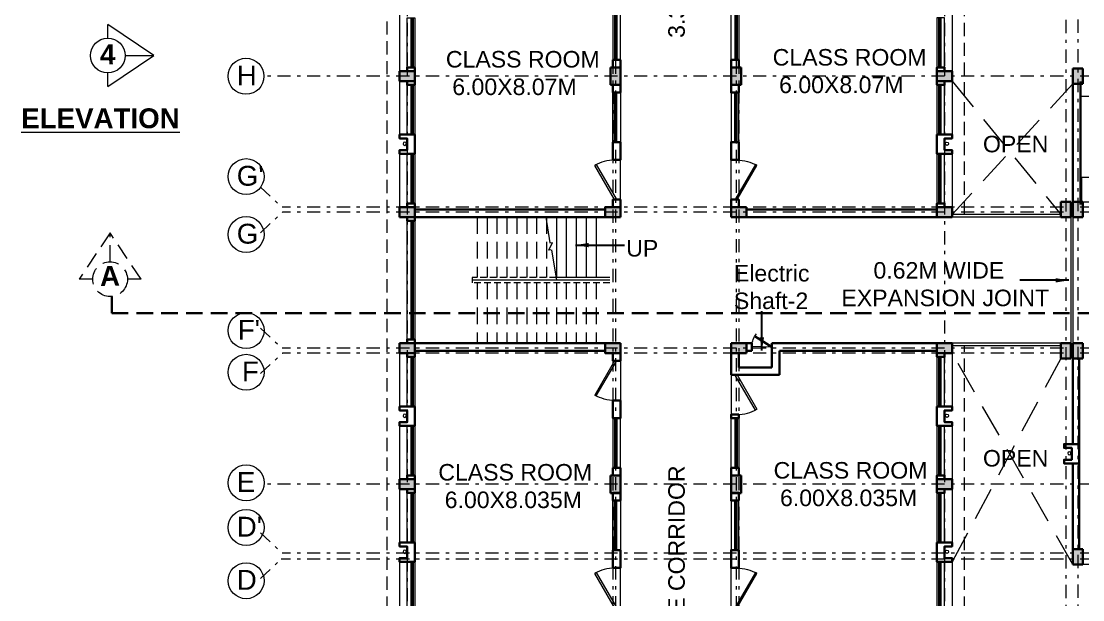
# Model space of a CAD drawing. Header units: millimetres. Extents: x 3614 to 12428, y -844 to 6844.
# Drawn here: x 5622.54 to 5654.68, y -330.34 to -312.84 of the extents above; entities that cross this region are included whole.
import ezdxf

# ---------------------------------------------------------------- set-up
doc = ezdxf.new("R2010")
doc.units = ezdxf.units.MM
doc.header["$LTSCALE"] = 40
doc.header["$MEASUREMENT"] = 0
for name, pattern in [('CENTER2', [1.125, 0.75, -0.125, 0.125, -0.125]), ('DASHDOT', [1, 0.5, -0.25, 0, -0.25]), ('DASHED', [0.75, 0.5, -0.25]), ('DASHED2', [0.375, 0.25, -0.125])]:
    doc.linetypes.add(name, pattern=pattern)
doc.layers.get('0').update_dxf_attribs({"linetype": 'CONTINUOUS', "lineweight": 20})
for name, color, linetype, lineweight in [('CLL LEV.', 15, 'CONTINUOUS', 18), ('Column', 252, 'CONTINUOUS', 30), ('Column Hatch', 253, 'CONTINUOUS', 13), ('Door', 54, 'CONTINUOUS', 18), ('EXPANSION JOINT', 248, 'CONTINUOUS', 20), ('Fixture', 44, 'CONTINUOUS', 15), ('GRID', 134, 'DASHDOT', 13), ('GRID TEXT', 134, 'CENTER2', 13), ('Hidden', 30, 'DASHED', 18), ('LINE', 22, 'CONTINUOUS', 13), ('Railing', 23, 'CONTINUOUS', 18), ('Section', 72, 'DASHED2', 30), ('Stair', 1, 'CONTINUOUS', 15), ('TEXT', 7, 'CONTINUOUS', 20), ('title', 7, 'CONTINUOUS', 35), ('Ventilator', 6, 'DASHED', 18), ('Wall', 7, 'CONTINUOUS', 30), ('Window', 150, 'CONTINUOUS', 15), ('Window-Wall', 7, 'CONTINUOUS', 18)]:
    doc.layers.add(name, color=color, linetype=linetype, lineweight=lineweight)
doc.styles.add('DIM', font='arial.ttf')
doc.styles.add('L120', font='simplex.shx', dxfattribs={"height": 1})
doc.styles.get("Standard").update_dxf_attribs({"font": 'txt.shx', "height": 0.03937})
doc.styles.add('Tabrej', font='GOTHIC.TTF')
doc.styles.add('Tabrej.', font='GOTHIC.TTF', dxfattribs={"height": 1})
doc.dimstyles.get("Standard").update_dxf_attribs({"dimtxt": 0.18, "dimasz": 0.18, "dimexe": 0.18, "dimexo": 0.0625, "dimgap": 0.09, "dimtad": 0, "dimtih": 1, "dimtoh": 1, "dimdec": 4, "dimzin": 0, "dimdsep": 46, "dimtxsty": 'Standard', "dimcen": 0.09, "dimadec": 0, "dimazin": 0, "dimtfac": 1, "dimtdec": 4, "dimtofl": 0, "dimtmove": 0, "dimatfit": 3, "dimfxl": 0, "dimtolj": 1, "dimtzin": 0, "dimarcsym": 0})

# ---------------------------------------------------------------- blocks, each defined once
blk = doc.blocks.new('COLUMN 546')
at = {"layer": 'Column Hatch'}
h = blk.add_hatch(color=0, dxfattribs=at)
h.dxf.hatch_style = 1
h.paths.add_polyline_path([(0, 0), (0.3, 0), (0.3, 0.46), (0, 0.46)])
at = {"layer": 'Column'}
for p, q in [((0.3, 0.46), (0, 0.46)), ((0, 0.46), (0, 0)), ((0.3, 0), (0.3, 0.46)), ((0, 0), (0.3, 0))]:
    blk.add_line(p, q, dxfattribs=at)
blk = doc.blocks.new('VENT 2')
at = {"layer": 'Ventilator', "linetype": 'Continuous', "ltscale": 0.02}
for p, q in [((0, 0.182), (1.5, 0.182)), ((0, 0.152), (1.5, 0.152))]:
    blk.add_line(p, q, dxfattribs=at)
at = {"layer": 'Window-Wall'}
for p, q in [((0, 0.23), (1.5, 0.23)), ((0, 0), (0, 0.23)), ((0, 0.115), (1.5, 0.115)), ((1.5, 0), (0, 0)), ((1.5, 0.23), (1.5, 0))]:
    blk.add_line(p, q, dxfattribs=at)
blk = doc.blocks.new('*U18')
for p, q in [((0, 0), (0, -6)), ((40, 0), (40, -6))]:
    blk.add_line(p, q)
blk.add_lwpolyline([(0, 0), (34.6, 20), (35.5, 18.5), (0.9, -1.5)], close=True)
blk.add_arc((0, 0), 40, 0, 30)
blk = doc.blocks.new('DOOR1')
at = {"layer": 'Door'}
blk.add_line((0, 0), (1.2, 0), dxfattribs=at)
at = {"layer": 'Door', "xscale": 0.0300000000000013, "yscale": 0.0300000000000013, "zscale": 0.0300000000000013}
blk.add_blockref('*U18', (0, 0.18), dxfattribs=at)
blk = doc.blocks.new('class 1')
at = {"layer": 'Wall'}
for points in [[(0.23, -0.035), (0, -0.035), (0, -0.265), (0.23, -0.265), (0.23, -0.035)], [(0.23, -1.465), (0, -1.465), (0, -2.005), (0.23, -2.005), (0.23, -1.465)], [(0.23, -3.505), (0, -3.505), (0, -3.735), (0.23, -3.735), (0.23, -3.505)]]:
    blk.add_lwpolyline(points, dxfattribs=at)
at = {"layer": 'Wall', "rotation": 270}
for name, p in [('DOOR1', (0, -0.265)), ('VENT 2', (0, -2.005))]:
    blk.add_blockref(name, p, dxfattribs=at)
blk = doc.blocks.new('WINDOW 1')
at = {"layer": 'CLL LEV.'}
for p, q in [((-0.115, -0.23), (-0.115, -0.46)), ((1.615, -0.23), (1.615, -0.46)), ((-0.115, -0.46), (1.615, -0.46))]:
    blk.add_line(p, q, dxfattribs=at)
at = {"layer": 'Window'}
for p, q in [((0, -0.051), (1.5, -0.051)), ((0, -0.081), (1.5, -0.081))]:
    blk.add_line(p, q, dxfattribs=at)
at = {"layer": 'Window-Wall'}
for p, q in [((0, 0), (1.5, 0)), ((0, -0.23), (0, 0)), ((1.5, 0), (1.5, -0.23)), ((0, -0.115), (1.5, -0.115)), ((1.5, -0.23), (0, -0.23))]:
    blk.add_line(p, q, dxfattribs=at)
blk = doc.blocks.new('SHAFT2')
at = {"layer": 'Fixture'}
blk.add_circle((0.302, 0.307), 0.05, dxfattribs=at)
at = {"layer": 'Wall'}
blk.add_lwpolyline([(0, 0.585), (0.46, 0.585), (0.46, 0.47), (0.23, 0.47), (0.23, 0.115), (0.46, 0.115), (0.46, 0), (0, 0), (0, 0.585)], dxfattribs=at)
blk = doc.blocks.new('windoe 3')
at = {"layer": 'CLL LEV.'}
blk.add_line((3.585, -0.23), (-0.23, -0.23), dxfattribs=at)
at = {"layer": 'Window'}
for p, q in [((3.355, 0.179), (0, 0.179)), ((3.355, 0.149), (0, 0.149))]:
    blk.add_line(p, q, dxfattribs=at)
at = {"layer": 'Window-Wall'}
blk.add_line((3.355, 0.115), (0, 0.115), dxfattribs=at)
at = {"layer": 'Window-Wall', "ltscale": 0.05}
blk.add_lwpolyline([(0, 0), (3.355, 0), (3.355, 0.23), (0, 0.23)], close=True, dxfattribs=at)
blk = doc.blocks.new('Door - Left Hung 36 in.')
at = {"layer": 'Door'}
blk.add_line((0.8, -1.3), (35.9, -1.3), dxfattribs=at)
blk.add_lwpolyline([(0.8, -1.3), (0, 0), (31.2, 18), (31.9, 16.7)], close=True, dxfattribs=at)
blk.add_arc((0, 0), 36, 0, 37.3101, dxfattribs=at)
blk = doc.blocks.new('COLM 530')
at = {"layer": 'Column Hatch'}
h = blk.add_hatch(color=0, dxfattribs=at)
h.dxf.hatch_style = 1
h.paths.add_polyline_path([(5443.518, -633.795), (5443.218, -633.795), (5443.218, -634.325), (5443.518, -634.325)])
at = {"layer": 'Column'}
for p, q in [((5443.518, -633.795), (5443.218, -633.795)), ((5443.218, -633.795), (5443.218, -634.325)), ((5443.518, -634.325), (5443.518, -633.795)), ((5443.218, -634.325), (5443.518, -634.325))]:
    blk.add_line(p, q, dxfattribs=at)
blk = doc.blocks.new('drt')
at = {"layer": 'TEXT', "ltscale": 0.05}
for p, q in [((7.106, 2.255), (7.106, 2.667)), ((8.505, 1.729), (7.106, 2.667)), ((7.106, 0.79), (8.505, 1.729)), ((7.632, 1.729), (8.505, 1.729)), ((7.106, 0.79), (7.106, 1.203))]:
    blk.add_line(p, q, dxfattribs=at)
blk.add_circle((7.106, 1.729), 0.526, dxfattribs=at)
at = {"layer": 'TEXT', "insert": (6.865, 2.063), "char_height": 0.6, "attachment_point": 1, "rotation": 1.0017, "style": 'Tabrej.'}
blk.add_mtext_dynamic_manual_height_columns('{\\fArial|b1|i0|c0|p34;4}', width=20.54056, gutter_width=5, heights=[0], dxfattribs=at)
at = {"layer": 'TEXT', "insert": (4.487, 0.133), "char_height": 0.6, "attachment_point": 1, "style": 'Tabrej.'}
blk.add_mtext_dynamic_manual_height_columns('{\\fArial|b1|i0|c0|p34;\\LELEVATION }', width=20.54056, gutter_width=5, heights=[0], dxfattribs=at)
blk = doc.blocks.new('BDHVBFH')
at = {"layer": 'Section', "color": 7, "linetype": 'ByBlock', "lineweight": 20, "ltscale": 0.05}
for p, q in [((5432.399, -574.787), (5431.461, -576.186)), ((5432.399, -575.66), (5432.399, -574.787)), ((5433.338, -576.186), (5432.399, -574.787)), ((5431.873, -576.186), (5431.461, -576.186)), ((5433.338, -576.186), (5432.925, -576.186))]:
    blk.add_line(p, q, dxfattribs=at)
blk.add_circle((5432.399, -576.186), 0.526, dxfattribs=at)
blk = doc.blocks.new('SEC AA')
at = {"layer": 'Section', "ltscale": 0.05}
for q in [(5428.116, -321.164), (5509.295, -321.664)]:
    blk.add_line((5428.116, -321.664), q, dxfattribs=at)
at = {"layer": 'Section'}
blk.add_blockref('BDHVBFH', (-4.334, 255.545), dxfattribs=at)
at = {"layer": 'Section', "insert": (5427.753, -320.249), "char_height": 0.6, "attachment_point": 1, "rotation": 1.0017, "style": 'Tabrej'}
blk.add_mtext_dynamic_manual_height_columns('{\\fArial|b1|i0|c0|p34;A}', width=20.54056, gutter_width=5, heights=[0], dxfattribs=at)
blk = doc.blocks.new('GRID TY6')
at = {"layer": 'GRID', "lineweight": 18, "ltscale": 0.02}
for p, q in [((5437.0578, -290.0307), (5437.0578, -340.9309)), ((5453.3278, -290.0307), (5453.3278, -340.9309)), ((5443.2878, -290.2754), (5443.2878, -340.9309)), ((5443.3678, -290.2724), (5443.3678, -340.9309)), ((5447.0178, -290.2754), (5447.0178, -340.9309)), ((5447.0978, -290.2724), (5447.0978, -340.9309)), ((5457.0008, -291.7377), (5457.0008, -340.9309)), ((5457.3628, -291.727), (5457.3628, -340.9309)), ((5508.2295, -312.3456), (5432.7255, -312.3456)), ((5432.624, -315.7013), (5433.2737, -316.3106)), ((5432.624, -317.0784), (5433.2827, -316.4606)), ((5508.2295, -316.3106), (5433.2737, -316.3106)), ((5508.2295, -316.4606), (5433.2827, -316.4606)), ((5432.624, -319.9663), (5433.2737, -320.5756)), ((5508.2295, -320.5756), (5433.2737, -320.5756)), ((5432.624, -321.3434), (5433.2827, -320.7256)), ((5508.2295, -320.7256), (5433.2827, -320.7256)), ((5508.2295, -324.6906), (5432.7255, -324.6906)), ((5432.624, -326.1613), (5433.2737, -326.7706)), ((5508.2295, -326.7706), (5433.2737, -326.7706)), ((5432.624, -327.5384), (5433.2454, -326.9556)), ((5508.2295, -326.9556), (5433.2454, -326.9556))]:
    blk.add_line(p, q, dxfattribs=at)
at = {"layer": 'GRID TEXT', "linetype": 'ByBlock', "lineweight": 20, "ltscale": 0.05}
for centre in [(5432.1807, -312.3456), (5432.1826, -315.3821), (5432.1826, -317.1347), (5432.1826, -320.0414), (5432.1826, -321.3027), (5432.1845, -324.6456), (5432.1826, -326.0005), (5432.1826, -327.6087)]:
    blk.add_circle(centre, 0.5447, dxfattribs=at)
at = {"layer": 'GRID TEXT', "lineweight": 18, "ltscale": 0.05, "char_height": 0.6, "attachment_point": 1, "style": 'Tabrej.'}
for s, insert in [('{\\fArial|b0|i0|c0|p34;H}', (5431.8987, -312.0195)), ("{\\fArial|b0|i0|c0|p34;G'}", (5431.9006, -315.0559)), ('{\\fArial|b0|i0|c0|p34;G}', (5431.9006, -316.8085)), ("{\\fArial|b0|i0|c0|p34;F'}", (5431.9315, -319.7153)), ('{\\fArial|b0|i0|c0|p34;F}', (5432.0572, -320.9765)), ('{\\fArial|b0|i0|c0|p34;E}', (5431.9025, -324.3194)), ("{\\fArial|b0|i0|c0|p34;D'}", (5431.9006, -325.6743)), ('{\\fArial|b0|i0|c0|p34;D}', (5431.9006, -327.2825))]:
    blk.add_mtext_dynamic_manual_height_columns(s, width=2.477927, gutter_width=5, heights=[0], dxfattribs=dict(at, insert=insert))

msp = doc.modelspace()

# ---------------------------------------------------------------- linework, layer by layer
at = {"layer": 'EXPANSION JOINT', "linetype": 'ByBlock', "ltscale": 0.05}
for p, q in [((5654.3179, -318.7641), (5654.3179, -322.5791)), ((5654.3799, -318.7641), (5654.3799, -322.5791))]:
    msp.add_line(p, q, dxfattribs=at)
at = {"layer": 'Fixture', "linetype": 'ByBlock', "ltscale": 0.05}
msp.add_line((5658.5649, -315.1109), (5654.6449, -315.1109), dxfattribs=at)
at = {"layer": 'Hidden', "ltscale": 0.02}
for p, q in [((5633.6249, -339.0391), (5633.6249, -310.2341)), ((5651.095, -318.6841), (5651.095, -310.2341)), ((5651.0949, -339.0391), (5651.0949, -322.6591))]:
    msp.add_line(p, q, dxfattribs=at)
at = {"layer": 'LINE', "linetype": 'ByBlock', "ltscale": 0.05}
msp.add_lwpolyline([(5655.0615, -317.5677), (5654.6449, -317.5677), (5654.6449, -318.3041), (5655.0615, -318.3041)], close=True, dxfattribs=at)
at = {"layer": 'Railing', "linetype": 'ByBlock', "ltscale": 0.05}
for p, q in [((5654.0179, -318.6841), (5650.7249, -318.6841)), ((5654.0179, -318.7641), (5650.7249, -318.7641)), ((5640.3599, -320.5941), (5638.7334, -320.5941)), ((5640.3599, -320.6691), (5638.7455, -320.6691)), ((5654.0179, -322.5791), (5650.7249, -322.5791)), ((5654.0179, -322.6591), (5650.7249, -322.6591))]:
    msp.add_line(p, q, dxfattribs=at)
at = {"layer": 'Railing', "linetype": 'DASHED2', "ltscale": 0.02}
for p, q in [((5638.7333, -320.5941), (5636.1949, -320.5941)), ((5636.1949, -320.5941), (5636.1949, -320.6691)), ((5638.7452, -320.6691), (5636.1949, -320.6691)), ((5640.3599, -320.6741), (5636.1949, -320.6741)), ((5636.1949, -320.6741), (5636.1949, -320.7491)), ((5640.3599, -320.7491), (5636.1949, -320.7491))]:
    msp.add_line(p, q, dxfattribs=at)
at = {"layer": 'Stair', "linetype": 'DASHED2', "ltscale": 0.05}
for p, q in [((5636.3449, -318.7641), (5636.3449, -320.5941)), ((5636.6449, -318.7641), (5636.6449, -320.5941)), ((5636.9449, -318.7641), (5636.9449, -320.5941)), ((5637.2449, -318.7641), (5637.2449, -320.5941)), ((5637.5449, -318.7641), (5637.5449, -320.5941)), ((5637.8449, -318.7641), (5637.8449, -320.5941)), ((5638.1449, -318.7641), (5638.1449, -320.5941)), ((5638.4449, -318.7641), (5638.4449, -320.5941)), ((5636.3449, -320.7491), (5636.3449, -322.5791)), ((5636.6449, -320.7491), (5636.6449, -322.5791)), ((5636.9449, -320.7491), (5636.9449, -322.5791)), ((5637.2449, -320.7491), (5637.2449, -322.5791)), ((5637.5449, -320.7491), (5637.5449, -322.5791)), ((5637.8449, -320.7491), (5637.8449, -322.5791)), ((5638.1449, -320.7491), (5638.1449, -322.5791)), ((5638.4449, -320.7491), (5638.4449, -322.5791)), ((5638.7449, -320.7491), (5638.7449, -322.5791)), ((5639.0449, -320.7491), (5639.0449, -322.5791)), ((5639.3449, -320.7491), (5639.3449, -322.5791)), ((5639.6449, -320.7491), (5639.6449, -322.5791)), ((5639.9449, -320.7491), (5639.9449, -322.5791))]:
    msp.add_line(p, q, dxfattribs=at)
at = {"layer": 'Stair', "ltscale": 0.05}
for p, q in [((5638.7449, -318.7641), (5638.7449, -320.5941)), ((5639.0449, -318.7641), (5639.0449, -320.5941)), ((5639.3449, -318.7641), (5639.3449, -320.5941)), ((5639.6449, -318.7641), (5639.6449, -320.5941)), ((5639.9449, -318.7641), (5639.9449, -320.5941))]:
    msp.add_line(p, q, dxfattribs=at)
at = {"layer": 'TEXT', "ltscale": 0.05}
for p, q in [((5638.4249, -318.7641), (5638.5472, -319.5405)), ((5638.5107, -319.7597), (5638.6273, -319.535)), ((5638.581, -319.7553), (5638.5107, -319.7597)), ((5638.5472, -319.5405), (5638.6273, -319.535)), ((5638.601, -319.7553), (5638.7449, -320.6691))]:
    msp.add_line(p, q, dxfattribs=at)
at = {"layer": 'title', "ltscale": 0.05}
msp.add_line((5638.5418, -319.5065), (5638.5418, -319.5065), dxfattribs=at)
at = {"layer": 'Wall', "linetype": 'ByBlock', "ltscale": 0.05}
for p, q in [((5654.3799, -318.3041), (5654.3799, -314.6609)), ((5654.6099, -318.3841), (5654.6099, -314.6609))]:
    msp.add_line(p, q, dxfattribs=at)
at = {"layer": 'Wall'}
for p, q in [((5640.2249, -318.5341), (5634.4549, -318.5341)), ((5640.2249, -318.7641), (5634.4549, -318.7641)), ((5644.4949, -318.5341), (5650.2649, -318.5341)), ((5644.4949, -318.7641), (5650.2649, -318.7641)), ((5640.2249, -322.5791), (5634.4549, -322.5791)), ((5644.6649, -322.5791), (5644.4949, -322.5791)), ((5644.6649, -322.5791), (5644.665, -322.809)), ((5645.2649, -323.3091), (5645.2649, -322.5791)), ((5645.6099, -322.5791), (5645.2649, -322.5791)), ((5645.541, -322.5791), (5650.2649, -322.5791)), ((5640.2249, -322.8091), (5634.4549, -322.8091)), ((5644.0349, -323.5391), (5644.0349, -322.8791)), ((5644.2649, -322.8791), (5644.2649, -323.3091)), ((5644.665, -322.809), (5644.4949, -322.8091)), ((5645.4949, -322.8091), (5650.2649, -322.8091)), ((5645.4949, -323.5391), (5645.4949, -322.8091)), ((5654.3799, -323.0391), (5654.3799, -325.6316)), ((5654.5749, -323.0391), (5654.5749, -328.8091)), ((5644.2649, -323.5391), (5644.0349, -323.5391)), ((5645.2649, -323.3091), (5644.2649, -323.3091)), ((5645.4949, -323.5391), (5644.2649, -323.5391)), ((5654.3799, -326.2166), (5654.3799, -328.8091))]:
    msp.add_line(p, q, dxfattribs=at)
for points in [[(5634.2249, -314.3491), (5634.2249, -314.2341), (5634.4549, -314.2341), (5634.4549, -314.3491), (5634.2249, -314.3491)], [(5650.4949, -314.3491), (5650.4949, -314.2341), (5650.2649, -314.2341), (5650.2649, -314.3491), (5650.4949, -314.3491)], [(5634.2249, -314.6491), (5634.2249, -314.7641), (5634.4549, -314.7641), (5634.4549, -314.6491), (5634.2249, -314.6491)], [(5634.2249, -314.7641), (5634.2249, -314.6491), (5634.4549, -314.6491), (5634.4549, -314.7641), (5634.2249, -314.7641)], [(5650.4949, -314.6491), (5650.4949, -314.7641), (5650.2649, -314.7641), (5650.2649, -314.6491), (5650.4949, -314.6491)], [(5650.4949, -314.7641), (5650.4949, -314.6491), (5650.2649, -314.6491), (5650.2649, -314.7641), (5650.4949, -314.7641)], [(5634.2249, -318.4641), (5634.2249, -318.3491), (5634.4549, -318.3491), (5634.4549, -318.4641), (5634.2249, -318.4641)], [(5650.4949, -318.4641), (5650.4949, -318.3491), (5650.2649, -318.3491), (5650.2649, -318.4641), (5650.4949, -318.4641)], [(5634.2249, -318.8791), (5634.2249, -318.7641), (5634.4549, -318.7641), (5634.4549, -318.8791), (5634.2249, -318.8791)], [(5634.2249, -322.5791), (5634.2249, -322.4641), (5634.4549, -322.4641), (5634.4549, -322.5791), (5634.2249, -322.5791)], [(5634.2249, -322.8791), (5634.2249, -322.9941), (5634.4549, -322.9941), (5634.4549, -322.8791), (5634.2249, -322.8791)], [(5634.2249, -322.9941), (5634.2249, -322.8791), (5634.4549, -322.8791), (5634.4549, -322.9941), (5634.2249, -322.9941)], [(5650.4949, -322.8791), (5650.4949, -322.9941), (5650.2649, -322.9941), (5650.2649, -322.8791), (5650.4949, -322.8791)], [(5650.4949, -322.9941), (5650.4949, -322.8791), (5650.2649, -322.8791), (5650.2649, -322.9941), (5650.4949, -322.9941)], [(5644.2649, -324.7391), (5644.0349, -324.7391), (5644.0349, -324.8499), (5644.2649, -324.8499), (5644.2649, -324.7391)], [(5644.2649, -326.3499), (5644.0349, -326.3499), (5644.0349, -326.5799), (5644.2649, -326.5799), (5644.2649, -326.3499)], [(5634.2249, -326.6941), (5634.2249, -326.5791), (5634.4549, -326.5791), (5634.4549, -326.6941), (5634.2249, -326.6941)], [(5650.4949, -326.6941), (5650.4949, -326.5791), (5650.2649, -326.5791), (5650.2649, -326.6941), (5650.4949, -326.6941)], [(5634.2249, -326.9941), (5634.2249, -327.1091), (5634.4549, -327.1091), (5634.4549, -326.9941), (5634.2249, -326.9941)], [(5634.2249, -327.1091), (5634.2249, -326.9941), (5634.4549, -326.9941), (5634.4549, -327.1091), (5634.2249, -327.1091)], [(5650.4949, -326.9941), (5650.4949, -327.1091), (5650.2649, -327.1091), (5650.2649, -326.9941), (5650.4949, -326.9941)], [(5650.4949, -327.1091), (5650.4949, -326.9941), (5650.2649, -326.9941), (5650.2649, -327.1091), (5650.4949, -327.1091)]]:
    msp.add_lwpolyline(points, dxfattribs=at)
at = {"layer": 'Window'}
for p, q in [((5634.3739, -318.8791), (5634.3739, -322.4641)), ((5634.4039, -318.8791), (5634.4039, -322.4641))]:
    msp.add_line(p, q, dxfattribs=at)
at = {"layer": 'Window-Wall', "linetype": 'DASHED', "ltscale": 0.05}
for p, q in [((5650.7249, -314.6491), (5654.0179, -318.6841)), ((5654.3799, -314.7291), (5650.7249, -318.6841)), ((5654.3799, -329.2691), (5650.7249, -322.8791)), ((5654.0179, -323.0391), (5650.7249, -329.1941))]:
    msp.add_line(p, q, dxfattribs=at)
at = {"layer": 'Window-Wall'}
for p, q in [((5634.2249, -322.4641), (5634.2249, -318.8791)), ((5634.3399, -318.8791), (5634.3399, -322.4641)), ((5634.4549, -318.8791), (5634.4549, -322.4641)), ((5634.4549, -322.4641), (5634.2249, -322.4641))]:
    msp.add_line(p, q, dxfattribs=at)

# ---------------------------------------------------------------- block references
for name, p in [('GRID TY6', (197.1671, -2.1555)), ('COLM 530', (197.1671, 319.5608)), ('COLM 530', (200.8171, 319.5608)), ('COLM 530', (197.1671, 307.215)), ('COLM 530', (200.8171, 307.215))]:
    msp.add_blockref(name, p)
at = {"linetype": 'ByBlock', "xscale": -1}
for p in [(5640.6849, -310.4991), (5640.6849, -322.8441)]:
    msp.add_blockref('class 1', p, dxfattribs=at)
at = {"linetype": 'ByBlock'}
for name, p in [('class 1', (5644.0349, -310.4991)), ('SHAFT2', (5650.2649, -316.8491)), ('SHAFT2', (5650.2649, -325.0791)), ('SHAFT2', (5650.2649, -329.1941))]:
    msp.add_blockref(name, p, dxfattribs=at)
at = {"color": 7, "extrusion": (0, 0, -1), "xscale": -1, "zscale": -1}
for p in [(-5654.3799, -314.7291), (-5654.0179, -318.7641), (-5654.3799, -318.7641)]:
    msp.add_blockref('COLUMN 546', p, dxfattribs=at)
at = {"color": 7, "extrusion": (0, 0, -1), "xscale": -1, "zscale": -1, "rotation": 270}
for p in [(-5634.4549, -314.6491), (-5634.4549, -318.7641), (-5640.6849, -318.7641), (-5634.4549, -322.8791), (-5640.6849, -322.8791), (-5634.4549, -326.9941)]:
    msp.add_blockref('COLUMN 546', p, dxfattribs=at)
at = {"color": 7, "extrusion": (0, 0, -1), "zscale": -1}
for p, rotation in [((-5650.2649, -314.6491), 90.00000000000004), ((-5644.0349, -318.7641), 90.00000000000004), ((-5650.2649, -318.7641), 90.00000000000004), ((-5644.0349, -322.8791), 90.00000000000004), ((-5650.2649, -322.8791), 90.00000000000004), ((-5654.0179, -322.5791), 180), ((-5654.3799, -322.5791), 180), ((-5650.2649, -326.9941), 90.00000000000004), ((-5654.3799, -328.8091), 180)]:
    msp.add_blockref('COLUMN 546', p, dxfattribs=dict(at, rotation=rotation))
at = {"linetype": 'ByBlock', "rotation": 180}
for p in [(5640.6849, -318.4991), (5640.6849, -330.8441)]:
    msp.add_blockref('class 1', p, dxfattribs=at)
at = {"linetype": 'ByBlock', "xscale": -1, "rotation": 180}
for p in [(5644.0349, -318.4991), (5644.0349, -330.8441)]:
    msp.add_blockref('class 1', p, dxfattribs=at)
at = {"linetype": 'ByBlock', "extrusion": (0, 0, -1), "zscale": -1}
for p in [(-5634.4549, -316.8491), (-5634.4549, -325.0791), (-5654.5749, -326.2166), (-5634.4549, -329.1941)]:
    msp.add_blockref('SHAFT2', p, dxfattribs=at)
at = {"layer": 'CLL LEV.', "rotation": 270}
for p in [(5634.4549, -312.7341), (5634.4549, -314.7641), (5634.4549, -316.8491), (5634.4549, -322.9941), (5634.4549, -325.0791), (5634.4549, -327.1091), (5634.4549, -329.1941)]:
    msp.add_blockref('WINDOW 1', p, dxfattribs=at)
at = {"layer": 'CLL LEV.', "extrusion": (0, 0, -1), "zscale": -1, "rotation": 270}
for p in [(-5650.2649, -312.7341), (-5650.2649, -314.7641), (-5650.2649, -316.8491), (-5650.2649, -322.9941), (-5650.2649, -325.0791), (-5650.2649, -327.1091), (-5650.2649, -329.1941)]:
    msp.add_blockref('WINDOW 1', p, dxfattribs=at)
at = {"layer": 'Door', "extrusion": (0, 0, -1), "xscale": 0.0166737001802426, "yscale": 0.0166737001802426, "zscale": -0.0166737001841632, "rotation": 1.671958642822621}
msp.add_blockref('Door - Left Hung 36 in.', (-5645.2649, -322.6728), dxfattribs=at)
at = {"layer": 'Section'}
msp.add_blockref('SEC AA', (197.1671, 0), dxfattribs=at)
at = {"layer": 'Wall'}
msp.add_blockref('drt', (5618.0567, -315.6044), dxfattribs=at)
at = {"layer": 'Wall', "rotation": 270}
for name, p in [('DOOR1', (5644.0349, -323.5391)), ('VENT 2', (5644.0349, -324.8499))]:
    msp.add_blockref(name, p, dxfattribs=at)
at = {"layer": 'Wall', "linetype": 'ByBlock'}
msp.add_blockref('windoe 3', (5654.9099, -329.0391), dxfattribs=at)

# ---------------------------------------------------------------- texts
at = {"layer": 'TEXT', "char_height": 0.5, "attachment_point": 1, "rotation": 90, "style": 'DIM'}
for insert in [(5642.1311, -313.338), (5642.1311, -334.2302)]:
    msp.add_mtext_dynamic_manual_height_columns('{\\fArial|b0|i0|c0|p34;3.35M WIDE CORRIDOR}', width=19.989683, gutter_width=5, heights=[0], dxfattribs=dict(at, insert=insert))
at = {"layer": 'TEXT', "char_height": 0.5, "attachment_point": 1, "style": 'DIM'}
for s, width, insert in [('{\\fArial|b0|i0|c0|p34;CLASS ROOM\\P 6.00X8.07M}', 19.989683, (5635.3989, -313.7354)), ('{\\fArial|b0|i0|c0|p34;CLASS ROOM\\P 6.00X8.07M}', 19.989683, (5645.2925, -313.6766)), ('OPEN', 19.989683, (5651.658, -316.3011)), ('{\\fArial|b0|i0|c0|p34;UP}', 1.50962, (5640.8586, -319.4556)), ('Electric \\PShaft-2', 19.989683, (5644.1183, -320.2104)), ('{\\fArial|b0|i0|c0|p34;     0.62M WIDE \\PEXPANSION JOINT}', 19.989683, (5647.3737, -320.1233)), ('OPEN', 19.989683, (5651.658, -325.8087)), ('{\\fArial|b0|i0|c0|p34;CLASS ROOM\\P 6.00X8.035M}', 19.989683, (5645.3199, -326.1737)), ('{\\fArial|b0|i0|c0|p34;CLASS ROOM\\P 6.00X8.035M}', 19.989683, (5635.1696, -326.2329))]:
    msp.add_mtext_dynamic_manual_height_columns(s, width=width, gutter_width=5, heights=[0], dxfattribs=dict(at, insert=insert))

# ---------------------------------------------------------------- leaders
at = {"layer": 'TEXT'}
for points in [[(5639.3222, -319.6091), (5640.8066, -319.6091)], [(5654.2605, -320.6751), (5652.7761, -320.6751)], [(5644.9651, -322.8003), (5644.9651, -321.6032)]]:
    msp.add_leader(points, dimstyle='Standard', override={"dimscale": 40, "dimasz": 0.01, "dimgap": 0.09, "dimtad": 0, "dimpost": "'", "dimtxsty": 'L120', "dimarcsym": 1}, dxfattribs=at)

doc.saveas('drawing.dxf')
